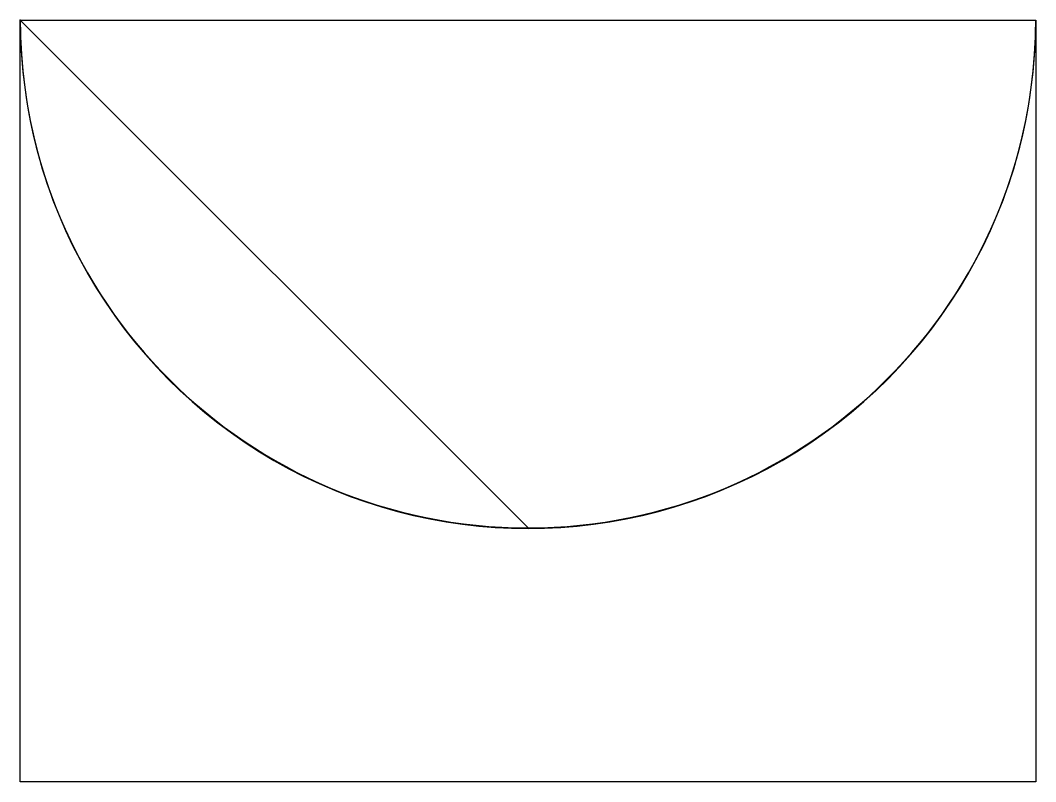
# Model space of a CAD drawing. Header units: centimetres. Extents: x 0 to 4, y -3 to 0.
import ezdxf

# ---------------------------------------------------------------- set-up
doc = ezdxf.new("R2010")
doc.units = ezdxf.units.CM
doc.header["$MEASUREMENT"] = 0
for name, color, linetype in [('Drawing 6 v1_Sketch1', 7, 'Continuous'), ('Drawing 6 v1_Sketch2', 7, 'Continuous'), ('Drawing 6 v1_Sketch3', 7, 'Continuous')]:
    doc.layers.add(name, color=color, linetype=linetype)

msp = doc.modelspace()

# ---------------------------------------------------------------- linework, layer by layer
at = {"layer": 'Drawing 6 v1_Sketch1'}
for p, q in [((0, 0), (4, 0)), ((0, 0), (2, -2)), ((0, -3), (0, 0)), ((4, 0), (4, -3)), ((4, -3), (0, -3))]:
    msp.add_line(p, q, dxfattribs=at)
msp.add_arc((2, 0), 2, 180, 0, dxfattribs=at)
msp.add_point((0, 0), dxfattribs=at)
at = {"layer": 'Drawing 6 v1_Sketch2'}
msp.add_line((0, 0), (2, -2), dxfattribs=at)
msp.add_arc((2, 0), 2, 180, 270, dxfattribs=at)
msp.add_point((0, 0), dxfattribs=at)
at = {"layer": 'Drawing 6 v1_Sketch3'}
msp.add_line((0, 0), (4, 0), dxfattribs=at)
msp.add_arc((2, -0.0025), 2, 179.9284, 0.0716, dxfattribs=at)
msp.add_point((0, 0), dxfattribs=at)

doc.saveas('drawing.dxf')
